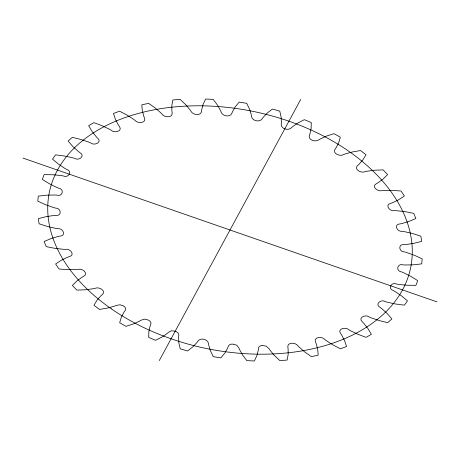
<?xml version="1.0" encoding="UTF-8"?>
<svg xmlns="http://www.w3.org/2000/svg" width="460" height="460" viewBox="0 0 460 460"><rect width="100%" height="100%" fill="white"/><g stroke="black" fill="none" stroke-linecap="round" stroke-linejoin="round"><path stroke-width="0.69" d="M159.304 360.554L300.696 99.446M262.786 345.552L266.34 346.207L268.996 348.668A41.055 26.881 11.9 0 0 270.037 350.25L274.154 355.206L279.829 360.594A194.787 127.535 11.9 0 0 287.149 360.042L288.173 354.338L288.109 348.875A41.055 26.881 11.9 0 0 287.833 347.231C287.138 341.901 295.734 342.384 297.919 345.805A41.055 26.881 11.9 0 0 299.322 347.288L304.531 351.825L311.345 356.621A194.787 127.535 11.9 0 0 318.188 355.172L317.688 349.261L316.21 343.718A41.055 26.881 11.9 0 0 315.525 342.091C313.341 336.795 322.299 336.237 324.777 339.428A41.055 26.881 11.9 0 0 326.502 340.762L332.649 344.747L340.388 348.795A194.787 127.535 11.9 0 0 346.541 346.506L344.534 340.561L341.694 335.11A41.055 26.881 11.9 0 0 340.613 333.54C336.973 328.653 345.92 326.657 348.755 329.728A41.055 26.881 11.9 0 0 350.75 330.872L357.644 334.178L366.074 337.358A194.787 127.535 11.9 0 0 371.358 334.293L367.902 328.503L363.785 323.311A41.055 26.881 11.9 0 0 362.348 321.839C357.472 317.716 365.775 314.013 369.127 316.992A41.055 26.881 11.9 0 0 371.323 317.917L378.758 320.447L387.63 322.661A194.787 127.535 11.9 0 0 391.874 318.918L387.084 313.45L381.806 308.671A41.055 26.881 11.9 0 0 380.052 307.355C374.331 304.261 381.225 298.787 385.273 301.616A41.055 26.881 11.9 0 0 387.607 302.295L395.358 303.968L404.397 305.152A194.787 127.535 11.9 0 0 407.479 300.84L401.488 295.86L395.215 291.646A41.055 26.881 11.9 0 0 393.202 290.519C387.096 288.581 391.822 281.577 396.698 284.061A41.055 26.881 11.9 0 0 399.102 284.47L406.933 285.24L415.863 285.355A194.787 127.535 11.9 0 0 417.686 280.606L410.682 276.27L403.61 272.745A41.055 26.881 11.9 0 0 401.396 271.843C395.376 271.038 397.371 263.011 403.058 264.868A41.055 26.881 11.9 0 0 405.461 264.989L413.126 264.833L421.682 263.879A194.787 127.535 11.9 0 0 422.194 258.836L414.391 255.277L406.726 252.546A41.055 26.881 11.9 0 0 404.38 251.89C398.797 252.04 397.871 243.696 404.162 244.617A41.055 26.881 11.9 0 0 406.485 244.45L413.764 243.369L421.676 241.373A194.787 127.535 11.9 0 0 420.86 236.187L412.488 233.513L404.472 231.662A41.055 26.881 11.9 0 0 402.063 231.282C397.089 232.127 393.472 224.181 399.976 223.916A41.055 26.881 11.9 0 0 402.149 223.468L408.813 221.496L415.846 218.517A194.787 127.535 11.9 0 0 413.724 213.354L405.047 211.646L396.917 210.726A41.055 26.881 11.9 0 0 394.519 210.628C390.143 211.933 384.387 204.953 390.62 203.4A41.055 26.881 11.9 0 0 392.581 202.687L398.429 199.887L404.369 196.017A194.787 127.535 11.9 0 0 401.011 191.026L392.288 190.331L384.29 190.377A41.055 26.881 11.9 0 0 381.978 190.566C378.074 192.177 370.892 186.472 376.389 183.695A41.055 26.881 11.9 0 0 378.068 182.735L382.927 179.187L387.596 174.547A194.787 127.535 11.9 0 0 383.099 169.884L374.595 170.223L366.976 171.229A41.055 26.881 11.9 0 0 364.82 171.701C361.221 173.57 353.315 169.194 357.707 165.399A41.055 26.881 11.9 0 0 359.065 164.22L362.779 160.034L366.034 154.761A194.787 127.535 11.9 0 0 360.536 150.564L352.509 151.932L345.5 153.87A41.055 26.881 11.9 0 0 343.562 154.606C340.153 156.785 332.08 153.559 335.144 149.063A41.055 26.881 11.9 0 0 336.133 147.706L338.594 143.008L340.337 137.258A194.787 127.535 11.9 0 0 334.006 133.665L326.698 136.016L320.511 138.828A41.055 26.881 11.9 0 0 318.855 139.805C315.612 142.416 307.688 140.024 309.384 135.182A41.055 26.881 11.9 0 0 309.983 133.688L311.115 128.622L311.288 122.578A194.787 127.535 11.9 0 0 304.319 119.686L297.953 122.952L292.779 126.552A41.055 26.881 11.9 0 0 291.45 127.742C288.472 130.927 280.767 129.036 281.215 124.188A41.055 26.881 11.9 0 0 281.399 122.596L281.169 117.317L279.772 111.159A194.787 127.535 11.9 0 0 272.366 109.06L267.145 113.143L263.131 117.415A41.055 26.881 11.9 0 0 262.177 118.789C259.676 122.624 252.063 120.997 251.493 116.409A41.055 26.881 11.9 0 0 251.252 114.77L249.665 109.434L246.738 103.35A194.787 127.535 11.9 0 0 239.131 102.108L235.204 106.881L232.484 111.705A41.055 26.881 11.9 0 0 231.926 113.212C230.19 117.702 222.433 116.276 221.116 112.079A41.055 26.881 11.9 0 0 220.461 110.446L217.568 105.219L213.198 99.394A194.787 127.535 11.9 0 0 205.62 99.044L203.107 104.362L201.756 109.584A41.055 26.881 11.9 0 0 201.612 111.182C200.962 116.213 192.843 115.109 191.004 111.331A41.055 26.881 11.9 0 0 189.963 109.75L185.846 104.794L180.17 99.406A194.787 127.535 11.9 0 0 172.851 99.958L171.827 105.662L171.89 111.124A41.055 26.881 11.9 0 0 172.166 112.769C172.862 118.099 164.266 117.616 162.081 114.195A41.055 26.881 11.9 0 0 160.678 112.712L155.468 108.175L148.655 103.379A194.787 127.535 11.9 0 0 141.812 104.828L142.312 110.739L143.79 116.282A41.055 26.881 11.9 0 0 144.474 117.909C146.659 123.205 137.701 123.763 135.223 120.572A41.055 26.881 11.9 0 0 133.498 119.238L127.351 115.253L119.611 111.205A194.787 127.535 11.9 0 0 113.459 113.493L115.466 119.439L118.306 124.89A41.055 26.881 11.9 0 0 119.387 126.46C123.027 131.347 114.08 133.343 111.245 130.272A41.055 26.881 11.9 0 0 109.25 129.128L102.356 125.821L93.926 122.642A194.787 127.535 11.9 0 0 88.642 125.706L92.098 131.497L96.215 136.689A41.055 26.881 11.9 0 0 97.652 138.161C102.528 142.284 94.225 145.987 90.873 143.008A41.055 26.881 11.9 0 0 88.676 142.082L81.242 139.552L72.369 137.339A194.787 127.535 11.9 0 0 68.126 141.082L72.916 146.55L78.194 151.328A41.055 26.881 11.9 0 0 79.948 152.645C85.669 155.739 78.775 161.213 74.727 158.384A41.055 26.881 11.9 0 0 72.392 157.705L64.641 156.032L55.602 154.847A194.787 127.535 11.9 0 0 52.52 159.16L58.512 164.139L64.785 168.354A41.055 26.881 11.9 0 0 66.798 169.481C72.904 171.419 68.178 178.422 63.302 175.939A41.055 26.881 11.9 0 0 60.898 175.53L53.067 174.76L44.137 174.645A194.787 127.535 11.9 0 0 42.314 179.394L49.318 183.73L56.39 187.255A41.055 26.881 11.9 0 0 58.604 188.157C64.624 188.962 62.629 196.989 56.942 195.132A41.055 26.881 11.9 0 0 54.539 195.011L46.874 195.166L38.318 196.121A194.787 127.535 11.9 0 0 37.806 201.164L45.609 204.723L53.274 207.454A41.055 26.881 11.9 0 0 55.62 208.11C61.203 207.96 62.129 216.303 55.838 215.383A41.055 26.881 11.9 0 0 53.515 215.55L46.236 216.631L38.324 218.626A194.787 127.535 11.9 0 0 39.14 223.813L47.512 226.487L55.528 228.338A41.055 26.881 11.9 0 0 57.937 228.718C62.911 227.873 66.528 235.819 60.024 236.083A41.055 26.881 11.9 0 0 57.851 236.532L51.186 238.504L44.154 241.483A194.787 127.535 11.9 0 0 46.276 246.646L54.953 248.354L63.083 249.274A41.055 26.881 11.9 0 0 65.481 249.372C69.857 248.066 75.612 255.047 69.379 256.599A41.055 26.881 11.9 0 0 67.419 257.312L61.571 260.113L55.631 263.983A194.787 127.535 11.9 0 0 58.989 268.973L67.712 269.669L75.71 269.623A41.055 26.881 11.9 0 0 78.022 269.433C81.926 267.823 89.108 273.527 83.611 276.305A41.055 26.881 11.9 0 0 81.932 277.265L77.073 280.813L72.404 285.453A194.787 127.535 11.9 0 0 76.9 290.116L85.405 289.777L93.023 288.771A41.055 26.881 11.9 0 0 95.18 288.299C98.779 286.43 106.685 290.806 102.292 294.601A41.055 26.881 11.9 0 0 100.935 295.78L97.221 299.966L93.966 305.239A194.787 127.535 11.9 0 0 99.463 309.436L107.49 308.068L114.5 306.13A41.055 26.881 11.9 0 0 116.437 305.394L120.135 304.761L123.366 305.923M262.505 345.558C260.555 345.351 258.296 346.656 258.388 348.818A41.055 26.881 11.9 0 1 258.244 350.416L256.962 355.448L254.38 360.956A194.787 127.535 11.9 0 1 246.802 360.605L242.564 354.976L239.539 349.554A41.055 26.881 11.9 0 1 238.884 347.921L236.825 345.253L233.387 344.201M233.105 344.172C231.104 343.787 228.626 344.643 228.074 346.788A41.055 26.881 11.9 0 1 227.516 348.295L224.917 352.947L220.869 357.891A194.787 127.535 11.9 0 1 213.262 356.649L210.415 350.767L208.748 345.23A41.055 26.881 11.9 0 1 208.506 343.591C207.937 339.003 200.324 337.375 197.823 341.211A41.055 26.881 11.9 0 1 196.868 342.585L193.022 346.708L187.634 350.94A194.787 127.535 11.9 0 1 180.228 348.841L178.859 342.89L178.601 337.404A41.055 26.881 11.9 0 1 178.785 335.811C179.296 333.534 177.221 331.7 175.179 331.24M23 158.108L437 301.892M174.915 331.148L171.477 330.751L168.55 332.258A41.055 26.881 11.9 0 1 167.221 333.448L162.254 336.927L155.681 340.314A194.787 127.535 11.9 0 1 148.712 337.421L148.862 331.579L150.017 326.312A41.055 26.881 11.9 0 1 150.615 324.817C151.679 322.943 150.236 320.775 148.385 320.143M147.89 319.901L144.509 319.108L141.145 320.195A41.055 26.881 11.9 0 1 139.489 321.172L133.544 323.892L125.994 326.335A194.787 127.535 11.9 0 1 119.663 322.742L121.331 317.181L123.866 312.294A41.055 26.881 11.9 0 1 124.855 310.937C126.46 309.384 125.471 306.849 123.585 306.067M111.199 308.735A184.535 120.825 11.9 0 0 409.13 273.821A184.535 120.825 11.9 0 0 169.677 107.445A184.535 120.825 11.9 0 0 111.199 308.735"/></g></svg>
